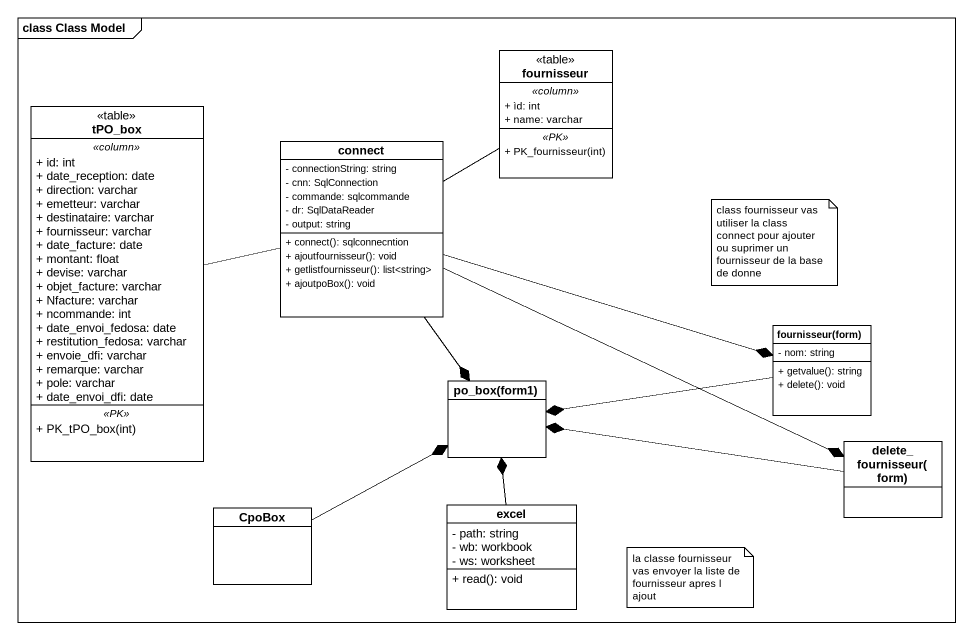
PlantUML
@startuml
mainframe class Class Model
hide circle
hide empty members
skinparam classAttributeIconSize 0
class fournisseur <<table>> {
  .. <<column>> ..
  + ìd: int
  + name: varchar
  .. <<PK>> ..
  + PK_fournisseur(int)
}
class tPO_box <<table>> {
  .. <<column>> ..
  + id: int
  + date_reception: date
  + direction: varchar
  + emetteur: varchar
  + destinataire: varchar
  + fournisseur: varchar
  + date_facture: date
  + montant: float
  + devise: varchar
  + objet_facture: varchar
  + Nfacture: varchar
  + ncommande: int
  + date_envoi_fedosa: date
  + restitution_fedosa: varchar
  + envoie_dfi: varchar
  + remarque: varchar
  + pole: varchar
  + date_envoi_dfi: date
  .. <<PK>> ..
  + PK_tPO_box(int)
}
class connect {
  - connectionString: string
  - cnn: SqlConnection
  - commande: sqlcommande
  - dr: SqlDataReader
  - output: string
  + connect(): sqlconnecntion
  + ajoutfournisseur(): void
  + getlistfournisseur(): list<string>
  + ajoutpoBox(): void
}
class "fournisseur(form)" as fournisseur_form {
  - nom: string
  + getvalue(): string
  + delete(): void
}
class "po_box(form1)" as po_box_form1
class "delete_fournisseur(form)" as delete_fournisseur_form
class CpoBox
class excel {
  - path: string
  - wb: workbook
  - ws: worksheet
  + read(): void
}
tPO_box -right- connect
connect -right- fournisseur
connect -right-* fournisseur_form
connect --* po_box_form1
connect -right-* delete_fournisseur_form
fournisseur_form -left-* po_box_form1
delete_fournisseur_form -left-* po_box_form1
CpoBox -right-* po_box_form1
excel -up-* po_box_form1
note as N1
  class fournisseur vas utiliser la class connect pour ajouter ou suprimer un fournisseur de la base de donne
end note
note as N2
  la classe fournisseur vas envoyer la liste de fournisseur apres l ajout
end note
@enduml
